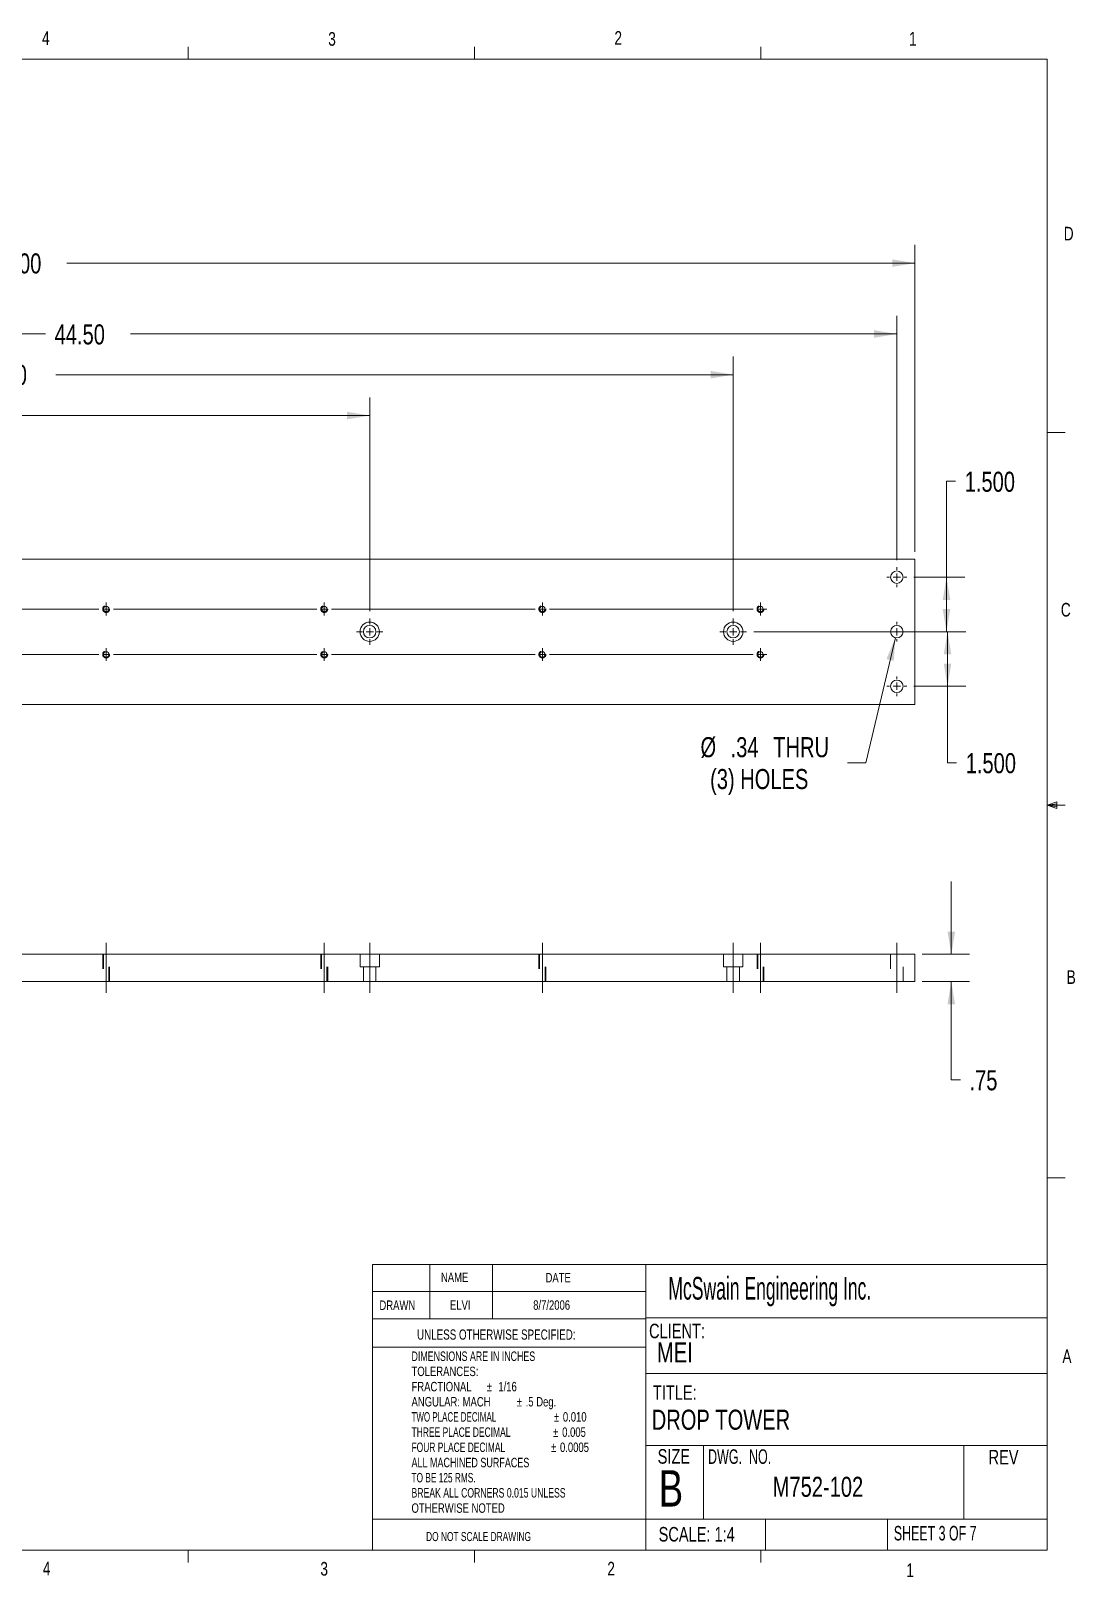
# Model space of a CAD drawing. Header units: inches. Extents: x 0.4 to 16.6, y 0.2 to 10.8.
# Drawn here: x 9.39 to 16.57, y 0.21 to 10.84 of the extents above; entities that cross this region are included whole.
import ezdxf

# ---------------------------------------------------------------- set-up
doc = ezdxf.new("R2010")
doc.units = ezdxf.units.IN
doc.header["$MEASUREMENT"] = 0
doc.linetypes.add('CENTERX2', pattern=[0.8, 0.5, -0.1, 0.1, -0.1])
doc.linetypes.add('HIDDEN', pattern=[0.075, 0.05, -0.025])
doc.layers.add('FORMAT', color=7, linetype='Continuous', lineweight=0)
doc.styles.add('SLDTEXTSTYLE0', font='TXT', dxfattribs={"width": 0.75})
doc.styles.add('SLDTEXTSTYLE1', font='TXT', dxfattribs={"width": 0.698864})
doc.styles.add('SLDTEXTSTYLE10', font='TXT', dxfattribs={"width": 0.6375})
doc.styles.add('SLDTEXTSTYLE11', font='TXT', dxfattribs={"width": 0.5775})
doc.styles.add('SLDTEXTSTYLE12', font='TXT', dxfattribs={"width": 0.6875})
doc.styles.add('SLDTEXTSTYLE2', font='TXT', dxfattribs={"width": 0.631579})
doc.styles.add('SLDTEXTSTYLE3', font='TXT', dxfattribs={"width": 0.671053})
doc.styles.add('SLDTEXTSTYLE4', font='TXT', dxfattribs={"width": 0.666667})
doc.styles.add('SLDTEXTSTYLE5', font='TXT', dxfattribs={"width": 0.710526})
doc.styles.add('SLDTEXTSTYLE6', font='TXT', dxfattribs={"width": 0.65625})
doc.styles.add('SLDTEXTSTYLE7', font='TXT', dxfattribs={"width": 0.685345})
doc.styles.add('SLDTEXTSTYLE8', font='TXT', dxfattribs={"width": 0.642857})
doc.styles.add('SLDTEXTSTYLE9', font='TXT', dxfattribs={"width": 0.72})
doc.dimstyles.new('SLDDIMSTYLE0', dxfattribs={"dimtxt": 0.137795, "dimasz": 0.156, "dimexe": 0, "dimexo": 0.0625, "dimgap": 0.034449, "dimtad": 0, "dimtih": 1, "dimtoh": 1, "dimlfac": 4, "dimzin": 4, "dimdsep": 46, "dimtxsty": 'SLDTEXTSTYLE0', "dimsah": 1, "dimcen": 0.09, "dimadec": 0, "dimazin": 0, "dimtfac": 1, "dimtdec": 3, "dimtofl": 0, "dimtmove": 0, "dimatfit": 3, "dimfxl": 0, "dimtolj": 1, "dimtzin": 12, "dimarcsym": 0})
doc.dimstyles.new('SLDDIMSTYLE1', dxfattribs={"dimtxt": 0.137795, "dimasz": 0.156, "dimexe": 0, "dimexo": 0.0625, "dimgap": 0.034449, "dimtad": 0, "dimtih": 1, "dimtoh": 1, "dimlfac": 4, "dimzin": 12, "dimdsep": 46, "dimtxsty": 'SLDTEXTSTYLE0', "dimsah": 1, "dimcen": 0.09, "dimadec": 0, "dimazin": 0, "dimtfac": 1, "dimtdec": 3, "dimtofl": 0, "dimtmove": 0, "dimatfit": 3, "dimfxl": 0, "dimtolj": 1, "dimtzin": 12, "dimarcsym": 0})
doc.dimstyles.new('SLDDIMSTYLE2', dxfattribs={"dimtxt": 0.137795, "dimasz": 0.156, "dimexe": 0, "dimexo": 0.0625, "dimgap": 0.034449, "dimtad": 0, "dimtih": 1, "dimtoh": 1, "dimdec": 3, "dimlfac": 4, "dimzin": 4, "dimdsep": 46, "dimtxsty": 'SLDTEXTSTYLE0', "dimsah": 1, "dimcen": 0.09, "dimadec": 0, "dimazin": 0, "dimtfac": 1, "dimtdec": 3, "dimtofl": 0, "dimtmove": 0, "dimatfit": 3, "dimfxl": 0, "dimtolj": 1, "dimtzin": 12, "dimarcsym": 0})
doc.dimstyles.new('SLDDIMSTYLE5', dxfattribs={"dimtxt": 0.137795, "dimasz": 0.156, "dimexe": 0, "dimexo": 0.0625, "dimgap": 0.034449, "dimtad": 0, "dimtih": 1, "dimtoh": 1, "dimlfac": 4, "dimzin": 12, "dimdsep": 46, "dimtxsty": 'SLDTEXTSTYLE0', "dimsah": 1, "dimcen": 0.09, "dimadec": 0, "dimazin": 0, "dimtfac": 1, "dimtdec": 3, "dimtofl": 0, "dimtmove": 0, "dimatfit": 3, "dimfxl": 0, "dimtolj": 1, "dimtzin": 12, "dimarcsym": 0})

# ---------------------------------------------------------------- blocks, each defined once
blk = doc.blocks.new('SW_NOTE_0')
at = {"color": 7, "linetype": 'Continuous', "lineweight": 0, "char_height": 0.065, "attachment_point": 1}
for s, insert, style in [('DIMENSIONS ARE IN INCHES', (0, 0.083), 'SLDTEXTSTYLE1'), ('TOLERANCES:', (0, -0.021), 'SLDTEXTSTYLE0'), ('FRACTIONAL', (0, -0.126), 'SLDTEXTSTYLE0'), ('%%p', (0.518, -0.126), 'SLDTEXTSTYLE0'), (' 1/16', (0.579, -0.126), 'SLDTEXTSTYLE0'), ('ANGULAR: MACH', (0, -0.23), 'SLDTEXTSTYLE0'), ('%%p', (0.723, -0.23), 'SLDTEXTSTYLE0'), ('.5 Deg.', (0.785, -0.23), 'SLDTEXTSTYLE0'), ('TWO PLACE DECIMAL    ', (0, -0.334), 'SLDTEXTSTYLE2'), ('%%p', (0.979, -0.334), 'SLDTEXTSTYLE0'), ('0.010', (1.041, -0.334), 'SLDTEXTSTYLE0'), ('THREE PLACE DECIMAL  ', (0, -0.439), 'SLDTEXTSTYLE3'), ('%%p', (0.974, -0.439), 'SLDTEXTSTYLE0'), ('0.005', (1.036, -0.439), 'SLDTEXTSTYLE0'), ('FOUR PLACE DECIMAL  ', (0, -0.543), 'SLDTEXTSTYLE4'), ('%%p', (0.959, -0.543), 'SLDTEXTSTYLE0'), ('0.0005', (1.021, -0.543), 'SLDTEXTSTYLE0'), ('ALL MACHINED SURFACES', (0, -0.648), 'SLDTEXTSTYLE5'), ('TO BE 125 RMS.', (0, -0.752), 'SLDTEXTSTYLE6'), ('BREAK ALL CORNERS 0.015 UNLESS ', (0, -0.856), 'SLDTEXTSTYLE7'), ('OTHERWISE NOTED', (0, -0.961), 'SLDTEXTSTYLE0')]:
    blk.add_mtext(s, dxfattribs=dict(at, insert=insert, style=style))
blk = doc.blocks.new('*D4')
at = {"color": 7, "linetype": 'Continuous', "lineweight": 0}
for p, q in [((3.218, 7.256), (3.218, 9.365)), ((15.468, 7.256), (15.468, 9.365)), ((3.218, 9.24), (9.051, 9.24)), ((15.468, 9.24), (9.635, 9.24))]:
    blk.add_line(p, q, dxfattribs=at)
for points in [[(3.218, 9.24), (3.374, 9.214), (3.374, 9.266)], [(15.468, 9.24), (15.312, 9.266), (15.312, 9.214)]]:
    blk.add_solid(points, dxfattribs=at)
at = {"color": 7, "linetype": 'Continuous', "lineweight": 0, "insert": (9.114, 9.307), "char_height": 0.1378, "attachment_point": 1, "style": 'SLDTEXTSTYLE0'}
blk.add_mtext('49.00', dxfattribs=at)
blk = doc.blocks.new('*D12')
at = {"color": 7, "linetype": 'Continuous', "lineweight": 0}
for p, q in [((4.218, 6.847), (4.218, 8.317)), ((11.718, 6.847), (11.718, 8.317)), ((4.218, 8.192), (7.626, 8.192)), ((11.718, 8.192), (8.31, 8.192))]:
    blk.add_line(p, q, dxfattribs=at)
for points in [[(4.218, 8.192), (4.374, 8.166), (4.374, 8.218)], [(11.718, 8.192), (11.562, 8.218), (11.562, 8.166)]]:
    blk.add_solid(points, dxfattribs=at)
at = {"color": 7, "linetype": 'Continuous', "lineweight": 0, "insert": (7.688, 8.258), "char_height": 0.1378, "attachment_point": 1, "style": 'SLDTEXTSTYLE0'}
blk.add_mtext('30.000', dxfattribs=at)
blk = doc.blocks.new('*D13')
at = {"color": 7, "linetype": 'Continuous', "lineweight": 0}
for p, q in [((4.218, 6.847), (4.218, 8.598)), ((14.218, 6.847), (14.218, 8.598)), ((4.218, 8.473), (8.876, 8.473)), ((14.218, 8.473), (9.56, 8.473))]:
    blk.add_line(p, q, dxfattribs=at)
for points in [[(4.218, 8.473), (4.374, 8.447), (4.374, 8.499)], [(14.218, 8.473), (14.062, 8.499), (14.062, 8.447)]]:
    blk.add_solid(points, dxfattribs=at)
at = {"color": 7, "linetype": 'Continuous', "lineweight": 0, "insert": (8.938, 8.54), "char_height": 0.1378, "attachment_point": 1, "style": 'SLDTEXTSTYLE0'}
blk.add_mtext('40.000', dxfattribs=at)
blk = doc.blocks.new('*D18')
at = {"color": 7, "linetype": 'Continuous', "lineweight": 0}
for p, q in [((15.333, 6.664), (15.129, 5.805)), ((15.129, 5.805), (15.004, 5.805))]:
    blk.add_line(p, q, dxfattribs=at)
blk.add_solid([(15.333, 6.664), (15.272, 6.518), (15.322, 6.506)], dxfattribs=at)
at = {"color": 7, "linetype": 'Continuous', "lineweight": 0, "char_height": 0.1378, "attachment_point": 1, "style": 'SLDTEXTSTYLE0'}
for s, insert in [('%%c', (13.993, 5.981)), ('.34', (14.2, 5.981)), (' THRU', (14.455, 5.981)), ('(3) HOLES', (14.059, 5.762))]:
    blk.add_mtext(s, dxfattribs=dict(at, insert=insert))
blk = doc.blocks.new('*D19')
at = {"color": 7, "linetype": 'Continuous', "lineweight": 0}
for p, q in [((4.218, 6.847), (4.218, 8.878)), ((15.343, 7.199), (15.343, 8.878)), ((4.218, 8.753), (9.489, 8.753)), ((15.343, 8.753), (10.072, 8.753))]:
    blk.add_line(p, q, dxfattribs=at)
for points in [[(4.218, 8.753), (4.374, 8.727), (4.374, 8.779)], [(15.343, 8.753), (15.187, 8.779), (15.187, 8.727)]]:
    blk.add_solid(points, dxfattribs=at)
at = {"color": 7, "linetype": 'Continuous', "lineweight": 0, "insert": (9.551, 8.819), "char_height": 0.1378, "attachment_point": 1, "style": 'SLDTEXTSTYLE0'}
blk.add_mtext('44.50', dxfattribs=at)
blk = doc.blocks.new('*D20')
at = {"color": 7, "linetype": 'Continuous', "lineweight": 0}
for p, q in [((15.747, 7.74), (15.685, 7.74)), ((15.685, 7.74), (15.685, 7.081)), ((15.461, 7.081), (15.81, 7.081)), ((15.685, 7.081), (15.685, 6.706)), ((14.359, 6.706), (15.81, 6.706))]:
    blk.add_line(p, q, dxfattribs=at)
for points in [[(15.685, 7.081), (15.659, 6.925), (15.711, 6.925)], [(15.685, 6.706), (15.711, 6.862), (15.659, 6.862)]]:
    blk.add_solid(points, dxfattribs=at)
at = {"color": 7, "linetype": 'Continuous', "lineweight": 0, "insert": (15.81, 7.806), "char_height": 0.1378, "attachment_point": 1, "style": 'SLDTEXTSTYLE0'}
blk.add_mtext('1.500', dxfattribs=at)
blk = doc.blocks.new('*D21')
at = {"color": 7, "linetype": 'Continuous', "lineweight": 0}
for p, q in [((15.461, 6.706), (15.817, 6.706)), ((15.692, 6.331), (15.692, 6.706)), ((15.461, 6.331), (15.817, 6.331)), ((15.692, 5.805), (15.692, 6.331)), ((15.754, 5.805), (15.692, 5.805))]:
    blk.add_line(p, q, dxfattribs=at)
for points in [[(15.692, 6.706), (15.666, 6.55), (15.718, 6.55)], [(15.692, 6.331), (15.718, 6.487), (15.666, 6.487)]]:
    blk.add_solid(points, dxfattribs=at)
at = {"color": 7, "linetype": 'Continuous', "lineweight": 0, "insert": (15.817, 5.871), "char_height": 0.1378, "attachment_point": 1, "style": 'SLDTEXTSTYLE0'}
blk.add_mtext('1.500', dxfattribs=at)
blk = doc.blocks.new('SW_CENTERMARKSYMBOL_0')
at = {"color": 7, "linetype": 'Continuous', "lineweight": 0}
for p, q in [((-0.05, 0), (-0.091, 0)), ((0, 0), (-0.025, 0)), ((0, 0.05), (0, 0.091)), ((0, 0), (0, 0.025)), ((0, 0), (0, -0.025)), ((0, 0), (0.025, 0)), ((0.05, 0), (0.091, 0)), ((0, -0.05), (0, -0.091))]:
    blk.add_line(p, q, dxfattribs=at)
blk = doc.blocks.new('SW_CENTERMARKSYMBOL_1')
at = {"color": 7, "linetype": 'Continuous', "lineweight": 0}
for p, q in [((-0.05, 0), (-0.091, 0)), ((0, 0), (-0.025, 0)), ((0, 0.05), (0, 0.091)), ((0, 0), (0, 0.025)), ((0, 0), (0, -0.025)), ((0, 0), (0.025, 0)), ((0.05, 0), (0.091, 0)), ((0, -0.05), (0, -0.091))]:
    blk.add_line(p, q, dxfattribs=at)
blk = doc.blocks.new('SW_CENTERMARKSYMBOL_5')
at = {"color": 7, "linetype": 'Continuous', "lineweight": 0}
for p, q in [((-1.525, 0), (-1.544, 0)), ((-1.5, 0), (-1.525, 0)), ((-1.5, 0.025), (-1.5, 0.044)), ((-1.5, 0), (-1.5, 0.025)), ((-1.5, 0), (-1.5, -0.025)), ((-1.5, 0), (-1.475, 0)), ((-0.05, 0), (-1.45, 0)), ((0, 0), (-0.025, 0)), ((0, 0.025), (0, 0.044)), ((0, 0), (0, 0.025)), ((0, 0), (0, -0.025)), ((0, 0), (0.025, 0)), ((1.45, 0), (0.05, 0)), ((1.5, 0.025), (1.5, 0.044)), ((1.5, 0), (1.5, 0.025)), ((3, 0.025), (3, 0.044)), ((3, 0), (3, 0.025)), ((4.5, 0.025), (4.5, 0.044)), ((4.5, 0), (4.5, 0.025)), ((6, 0.025), (6, 0.044)), ((6, 0), (6, 0.025)), ((7.5, 0.025), (7.5, 0.044)), ((7.5, 0), (7.5, 0.025)), ((9, 0.025), (9, 0.044)), ((9, 0), (9, 0.025)), ((-1.5, -0.025), (-1.5, -0.044)), ((0, -0.025), (0, -0.044)), ((1.5, 0), (1.475, 0)), ((1.5, 0), (1.5, -0.025)), ((1.5, 0), (1.525, 0)), ((1.5, -0.025), (1.5, -0.044)), ((2.95, 0), (1.55, 0)), ((3, 0), (2.975, 0)), ((3, 0), (3, -0.025)), ((3, 0), (3.025, 0)), ((3, -0.025), (3, -0.044)), ((4.45, 0), (3.05, 0)), ((4.5, 0), (4.475, 0)), ((4.5, 0), (4.5, -0.025)), ((4.5, 0), (4.525, 0)), ((4.5, -0.025), (4.5, -0.044)), ((5.95, 0), (4.55, 0)), ((6, 0), (5.975, 0)), ((6, 0), (6, -0.025)), ((6, 0), (6.025, 0)), ((6, -0.025), (6, -0.044)), ((7.45, 0), (6.05, 0)), ((7.5, 0), (7.475, 0)), ((7.5, 0), (7.5, -0.025)), ((7.5, 0), (7.525, 0)), ((7.5, -0.025), (7.5, -0.044)), ((8.95, 0), (7.55, 0)), ((9, 0), (8.975, 0)), ((9, 0), (9, -0.025)), ((9, 0), (9.025, 0)), ((9, -0.025), (9, -0.044)), ((9.025, 0), (9.044, 0))]:
    blk.add_line(p, q, dxfattribs=at)
blk = doc.blocks.new('SW_CENTERMARKSYMBOL_6')
at = {"color": 7, "linetype": 'Continuous', "lineweight": 0}
for p, q in [((-1.525, 0), (-1.544, 0)), ((-1.5, 0), (-1.525, 0)), ((-1.5, 0.025), (-1.5, 0.044)), ((-1.5, 0), (-1.5, 0.025)), ((-1.5, 0), (-1.5, -0.025)), ((-1.5, 0), (-1.475, 0)), ((-0.05, 0), (-1.45, 0)), ((0, 0), (-0.025, 0)), ((0, 0.025), (0, 0.044)), ((0, 0), (0, 0.025)), ((0, 0), (0, -0.025)), ((0, 0), (0.025, 0)), ((1.45, 0), (0.05, 0)), ((1.5, 0.025), (1.5, 0.044)), ((1.5, 0), (1.5, 0.025)), ((3, 0.025), (3, 0.044)), ((3, 0), (3, 0.025)), ((4.5, 0.025), (4.5, 0.044)), ((4.5, 0), (4.5, 0.025)), ((6, 0.025), (6, 0.044)), ((6, 0), (6, 0.025)), ((7.5, 0.025), (7.5, 0.044)), ((7.5, 0), (7.5, 0.025)), ((9, 0.025), (9, 0.044)), ((9, 0), (9, 0.025)), ((-1.5, -0.025), (-1.5, -0.044)), ((0, -0.025), (0, -0.044)), ((1.5, 0), (1.475, 0)), ((1.5, 0), (1.5, -0.025)), ((1.5, 0), (1.525, 0)), ((1.5, -0.025), (1.5, -0.044)), ((2.95, 0), (1.55, 0)), ((3, 0), (2.975, 0)), ((3, 0), (3, -0.025)), ((3, 0), (3.025, 0)), ((3, -0.025), (3, -0.044)), ((4.45, 0), (3.05, 0)), ((4.5, 0), (4.475, 0)), ((4.5, 0), (4.5, -0.025)), ((4.5, 0), (4.525, 0)), ((4.5, -0.025), (4.5, -0.044)), ((5.95, 0), (4.55, 0)), ((6, 0), (5.975, 0)), ((6, 0), (6, -0.025)), ((6, 0), (6.025, 0)), ((6, -0.025), (6, -0.044)), ((7.45, 0), (6.05, 0)), ((7.5, 0), (7.475, 0)), ((7.5, 0), (7.5, -0.025)), ((7.5, 0), (7.525, 0)), ((7.5, -0.025), (7.5, -0.044)), ((8.95, 0), (7.55, 0)), ((9, 0), (8.975, 0)), ((9, 0), (9, -0.025)), ((9, 0), (9.025, 0)), ((9, -0.025), (9, -0.044)), ((9.025, 0), (9.044, 0))]:
    blk.add_line(p, q, dxfattribs=at)
blk = doc.blocks.new('SW_CENTERMARKSYMBOL_7')
at = {"color": 7, "linetype": 'Continuous', "lineweight": 0}
for p, q in [((-0.05, 0), (-0.068, 0)), ((0, 0), (-0.025, 0)), ((0, 0.05), (0, 0.068)), ((0, 0), (0, 0.025)), ((0, 0), (0, -0.025)), ((0, 0), (0.025, 0)), ((0.05, 0), (0.068, 0)), ((0, -0.05), (0, -0.068))]:
    blk.add_line(p, q, dxfattribs=at)
blk = doc.blocks.new('SW_CENTERMARKSYMBOL_8')
at = {"color": 7, "linetype": 'Continuous', "lineweight": 0}
for p, q in [((-0.05, 0), (-0.068, 0)), ((0, 0), (-0.025, 0)), ((0, 0.05), (0, 0.068)), ((0, 0), (0, 0.025)), ((0, 0), (0, -0.025)), ((0, 0), (0.025, 0)), ((0.05, 0), (0.068, 0)), ((0, -0.05), (0, -0.068))]:
    blk.add_line(p, q, dxfattribs=at)
blk = doc.blocks.new('SW_CENTERMARKSYMBOL_9')
at = {"color": 7, "linetype": 'Continuous', "lineweight": 0}
for p, q in [((-0.05, 0), (-0.068, 0)), ((0, 0), (-0.025, 0)), ((0, 0.05), (0, 0.068)), ((0, 0), (0, 0.025)), ((0, 0), (0, -0.025)), ((0, 0), (0.025, 0)), ((0.05, 0), (0.068, 0)), ((0, -0.05), (0, -0.068))]:
    blk.add_line(p, q, dxfattribs=at)
blk = doc.blocks.new('*D33')
at = {"color": 7, "linetype": 'Continuous', "lineweight": 0}
for p, q in [((15.718, 4.488), (15.718, 4.988)), ((15.518, 4.488), (15.843, 4.488)), ((15.518, 4.301), (15.843, 4.301)), ((15.718, 3.624), (15.718, 4.301)), ((15.781, 3.624), (15.718, 3.624))]:
    blk.add_line(p, q, dxfattribs=at)
for points in [[(15.718, 4.488), (15.744, 4.644), (15.692, 4.644)], [(15.718, 4.301), (15.692, 4.145), (15.744, 4.145)]]:
    blk.add_solid(points, dxfattribs=at)
at = {"color": 7, "linetype": 'Continuous', "lineweight": 0, "insert": (15.843, 3.691), "char_height": 0.1378, "attachment_point": 1, "style": 'SLDTEXTSTYLE0'}
blk.add_mtext('.75', dxfattribs=at)

msp = doc.modelspace()

# ---------------------------------------------------------------- linework, layer by layer
at = {"color": 7, "linetype": 'Continuous', "lineweight": 0}
for p, q in [((0.62625, 10.64207), (16.37625, 10.64207)), ((10.46975, 10.64207), (10.46975, 10.72687)), ((12.4385, 10.64207), (12.4385, 10.72687)), ((14.40725, 10.64207), (14.40725, 10.72687)), ((16.37625, 0.39207), (16.37625, 10.64207)), ((16.37625, 8.07529), (16.50125, 8.07529)), ((16.37625, 5.51279), (16.44343, 5.5368)), ((16.44343, 5.5368), (16.44343, 5.49021)), ((16.37625, 5.51279), (16.44343, 5.52183)), ((16.37625, 5.51279), (16.50125, 5.51279)), ((16.37625, 5.51279), (16.44343, 5.49021)), ((16.37625, 5.51279), (16.44343, 5.50248)), ((16.37625, 2.95029), (16.50125, 2.95029)), ((11.73705, 2.35642), (11.73705, 0.39207)), ((11.73705, 2.35642), (16.37625, 2.35642)), ((12.13223, 2.35642), (12.13223, 1.98142)), ((12.56334, 2.35642), (12.56334, 1.98142)), ((13.61753, 2.35642), (13.61753, 0.39207)), ((11.73705, 2.16892), (13.61753, 2.16892)), ((11.73705, 1.98142), (13.61753, 1.98142)), ((13.61753, 1.98927), (16.37625, 1.98927)), ((13.61753, 1.78795), (11.73705, 1.78795)), ((13.61753, 1.6072), (16.37625, 1.6072)), ((13.61753, 1.11194), (16.37625, 1.11194)), ((14.01308, 1.11194), (14.01308, 0.60496)), ((15.80432, 1.11194), (15.80432, 0.60496)), ((13.61753, 0.60496), (11.73705, 0.60496)), ((13.61753, 0.60496), (16.37625, 0.60496)), ((14.44067, 0.60496), (14.44067, 0.39207)), ((15.27986, 0.60496), (15.27986, 0.39207)), ((16.37625, 0.39207), (0.62625, 0.39207)), ((10.46975, 0.39207), (10.46975, 0.30727)), ((12.4385, 0.39207), (12.4385, 0.30727)), ((14.40725, 0.39207), (14.40725, 0.30727))]:
    msp.add_line(p, q, dxfattribs=at)
at = {"color": 7, "linetype": 'Continuous', "lineweight": 15}
for p, q in [((15.46799, 7.20587), (3.21799, 7.20587)), ((15.46799, 6.20587), (15.46799, 7.20587)), ((3.21799, 6.20587), (15.46799, 6.20587)), ((3.21799, 4.48837), (15.46799, 4.48837)), ((15.46799, 4.48837), (15.46799, 4.30087)), ((3.21799, 4.30087), (15.46799, 4.30087))]:
    msp.add_line(p, q, dxfattribs=at)
at = {"color": 7, "linetype": 'HIDDEN', "lineweight": 0}
for p, q in [((9.88174, 4.48837), (9.88174, 4.30087)), ((9.92924, 4.30087), (9.92924, 4.48837)), ((11.38174, 4.48837), (11.38174, 4.30087)), ((11.42924, 4.30087), (11.42924, 4.48837)), ((12.88174, 4.48837), (12.88174, 4.30087)), ((12.92924, 4.30087), (12.92924, 4.48837)), ((14.38174, 4.48837), (14.38174, 4.30087)), ((14.42924, 4.30087), (14.42924, 4.48837))]:
    msp.add_line(p, q, dxfattribs=at)
at = {"color": 9, "linetype": 'HIDDEN', "lineweight": 0}
for p, q in [((9.88681, 4.48837), (9.88681, 4.30087)), ((9.92418, 4.30087), (9.92418, 4.48837)), ((11.38681, 4.48837), (11.38681, 4.30087)), ((11.42418, 4.30087), (11.42418, 4.48837)), ((11.65158, 4.48837), (11.65158, 4.40274)), ((11.78441, 4.40274), (11.78441, 4.48837)), ((12.88681, 4.48837), (12.88681, 4.30087)), ((12.92418, 4.30087), (12.92418, 4.48837)), ((14.15158, 4.48837), (14.15158, 4.40274)), ((14.28441, 4.40274), (14.28441, 4.48837)), ((14.38681, 4.48837), (14.38681, 4.30087)), ((14.42418, 4.30087), (14.42418, 4.48837)), ((15.30003, 4.48837), (15.30003, 4.30087)), ((15.38596, 4.30087), (15.38596, 4.48837)), ((11.65158, 4.40274), (11.71799, 4.40274)), ((11.67503, 4.40274), (11.67503, 4.30087)), ((11.71799, 4.40274), (11.78441, 4.40274)), ((11.76096, 4.30087), (11.76096, 4.40274)), ((14.15158, 4.40274), (14.21799, 4.40274)), ((14.17503, 4.40274), (14.17503, 4.30087)), ((14.21799, 4.40274), (14.28441, 4.40274)), ((14.26096, 4.30087), (14.26096, 4.40274))]:
    msp.add_line(p, q, dxfattribs=at)
at = {"color": 7, "linetype": 'CENTERX2', "lineweight": 0}
for p, q in [((9.90549, 4.22213), (9.90549, 4.56711)), ((11.40549, 4.22213), (11.40549, 4.56711)), ((11.71799, 4.40274), (11.71799, 4.56711)), ((12.90549, 4.22213), (12.90549, 4.56711)), ((14.21799, 4.40274), (14.21799, 4.56711)), ((14.40549, 4.22213), (14.40549, 4.56711)), ((15.34299, 4.22213), (15.34299, 4.56711)), ((11.71799, 4.22213), (11.71799, 4.40274)), ((14.21799, 4.22213), (14.21799, 4.40274))]:
    msp.add_line(p, q, dxfattribs=at)
at = {"color": 7, "linetype": 'Continuous', "lineweight": 15}
for centre, radius in [((15.34299, 7.08087), 0.04296), ((9.90549, 6.86212), 0.01869), ((11.40549, 6.86212), 0.01869), ((12.90549, 6.86212), 0.01869), ((14.40549, 6.86212), 0.01869), ((11.71799, 6.70587), 0.06641), ((11.71799, 6.70587), 0.04296), ((14.21799, 6.70587), 0.06641), ((14.21799, 6.70587), 0.04296), ((15.34299, 6.70587), 0.04296), ((9.90549, 6.54962), 0.01869), ((11.40549, 6.54962), 0.01869), ((12.90549, 6.54962), 0.01869), ((14.40549, 6.54962), 0.01869), ((15.34299, 6.33087), 0.04296)]:
    msp.add_circle(centre, radius, dxfattribs=at)
at = {"color": 7, "linetype": 'HIDDEN', "lineweight": 0}
for centre in [(9.90549, 6.86212), (11.40549, 6.86212), (12.90549, 6.86212), (14.40549, 6.86212), (9.90549, 6.54962), (11.40549, 6.54962), (12.90549, 6.54962), (14.40549, 6.54962)]:
    msp.add_circle(centre, 0.02375, dxfattribs=at)

# ---------------------------------------------------------------- block references
at = {"color": 7, "linetype": 'Continuous', "lineweight": 0}
for name, p in [('SW_CENTERMARKSYMBOL_8', (15.34299, 7.08087)), ('SW_CENTERMARKSYMBOL_5', (5.40549, 6.86212)), ('SW_CENTERMARKSYMBOL_1', (11.71799, 6.70587)), ('SW_CENTERMARKSYMBOL_0', (14.21799, 6.70587)), ('SW_CENTERMARKSYMBOL_9', (15.34299, 6.70587)), ('SW_CENTERMARKSYMBOL_6', (5.40549, 6.54962)), ('SW_CENTERMARKSYMBOL_7', (15.34299, 6.33087)), ('SW_NOTE_0', (12.00558, 1.67443))]:
    msp.add_blockref(name, p, dxfattribs=at)

# ---------------------------------------------------------------- texts
at = {"color": 7, "linetype": 'Continuous', "lineweight": 0, "attachment_point": 1}
for s, insert, char_height, style in [('4', (9.4643, 10.83456), 0.09375, 'SLDTEXTSTYLE0'), ('3', (11.43273, 10.82842), 0.09375, 'SLDTEXTSTYLE0'), ('2', (13.40099, 10.8351), 0.09375, 'SLDTEXTSTYLE0'), ('1', (15.4274, 10.82897), 0.09375, 'SLDTEXTSTYLE0'), ('D', (16.49132, 9.4899), 0.09375, 'SLDTEXTSTYLE0'), ('C', (16.47118, 6.90398), 0.09375, 'SLDTEXTSTYLE0'), ('B', (16.51148, 4.37799), 0.09375, 'SLDTEXTSTYLE0'), ('NAME', (12.20789, 2.2996), 0.065, 'SLDTEXTSTYLE0'), ('DATE', (12.92719, 2.2971), 0.065, 'SLDTEXTSTYLE0'), ('DRAWN', (11.78499, 2.10808), 0.065, 'SLDTEXTSTYLE0'), ('ELVI', (12.26985, 2.10902), 0.065, 'SLDTEXTSTYLE0'), ('8/7/2006', (12.84229, 2.10931), 0.065, 'SLDTEXTSTYLE0'), ('CLIENT:', (13.6393, 1.94847), 0.1, 'SLDTEXTSTYLE0'), ('UNLESS OTHERWISE SPECIFIED:', (12.04357, 1.90892), 0.07, 'SLDTEXTSTYLE9'), ('MEI', (13.69377, 1.81963), 0.137795, 'SLDTEXTSTYLE0'), ('A', (16.48208, 1.77153), 0.09375, 'SLDTEXTSTYLE0'), ('TITLE:', (13.66575, 1.52531), 0.1, 'SLDTEXTSTYLE0'), ('DROP TOWER', (13.65762, 1.35744), 0.137795, 'SLDTEXTSTYLE0'), ('SIZE', (13.69828, 1.0861), 0.1, 'SLDTEXTSTYLE0'), ('DWG.  NO.', (14.04478, 1.0847), 0.1, 'SLDTEXTSTYLE8'), ('REV', (15.97408, 1.08079), 0.1, 'SLDTEXTSTYLE0'), ('B', (13.70617, 0.94128), 0.25, 'SLDTEXTSTYLE0'), ('M752-102', (14.48961, 0.8961), 0.137795, 'SLDTEXTSTYLE0'), ('SCALE: 1:4', (13.70494, 0.55093), 0.1, 'SLDTEXTSTYLE0'), ('SHEET 3 OF 7', (15.32271, 0.5583), 0.1, 'SLDTEXTSTYLE10'), ('DO NOT SCALE DRAWING', (12.10579, 0.5165), 0.0625, 'SLDTEXTSTYLE12'), ('4', (9.47012, 0.31262), 0.09375, 'SLDTEXTSTYLE0'), ('3', (11.37877, 0.31052), 0.09375, 'SLDTEXTSTYLE0'), ('2', (13.3523, 0.31134), 0.09375, 'SLDTEXTSTYLE0'), ('1', (15.40832, 0.30027), 0.09375, 'SLDTEXTSTYLE0')]:
    msp.add_mtext(s, dxfattribs=dict(at, insert=insert, char_height=char_height, style=style))
at = {"layer": 'FORMAT', "color": 7, "insert": (13.77215, 2.27031), "char_height": 0.15625, "attachment_point": 1, "style": 'SLDTEXTSTYLE11'}
msp.add_mtext('McSwain Engineering Inc.', dxfattribs=at)

# ---------------------------------------------------------------- dimensions: what is measured, and where the dimension line sits
at = {"color": 7, "linetype": 'Continuous', "lineweight": 0}
for base, p1, p2, dimstyle, picture, middle in [((15.46799, 9.24044), (3.21799, 7.20587), (15.46799, 7.20587), 'SLDDIMSTYLE0', '*D4', (9.34299, 9.24044)), ((4.21799, 8.75267), (15.34299, 7.08087), (4.21799, 6.70587), 'SLDDIMSTYLE0', '*D19', (9.78049, 8.75267)), ((4.21799, 8.47303), (14.21799, 6.70587), (4.21799, 6.70587), 'SLDDIMSTYLE2', '*D13', (9.21799, 8.47303)), ((4.21799, 8.19156), (11.71799, 6.70587), (4.21799, 6.70587), 'SLDDIMSTYLE2', '*D12', (7.96799, 8.19156))]:
    dim = msp.add_linear_dim(base=base, p1=p1, p2=p2, dimstyle=dimstyle, override={"dimtxt": 0.137795, "dimasz": 0.156, "dimexe": 0.125, "dimexo": 0.05, "dimgap": 0.06, "dimtad": 0, "dimtih": 1, "dimtoh": 1, "dimlfac": 4, "dimzin": 4, "dimtzin": 12}, dxfattribs=at)
    dim.commit()
    dim.dimension.update_dxf_attribs({"geometry": picture, "text_midpoint": middle, "dimtype": 160})
for base, p1, p2, dimstyle, override, picture, middle in [((15.68499, 6.70587), (15.34299, 7.08087), (14.21799, 6.70587), 'SLDDIMSTYLE2', {"dimtxt": 0.137795, "dimasz": 0.156, "dimexe": 0.125, "dimexo": 0.05, "dimgap": 0.06, "dimtad": 0, "dimtih": 1, "dimtoh": 1, "dimlfac": 4, "dimzin": 4, "dimtzin": 12}, '*D20', (15.68499, 7.73975)), ((15.69166, 6.70587), (15.34299, 6.33087), (15.34299, 6.70587), 'SLDDIMSTYLE2', {"dimtxt": 0.137795, "dimasz": 0.156, "dimexe": 0.125, "dimexo": 0.05, "dimgap": 0.06, "dimtad": 0, "dimtih": 1, "dimtoh": 1, "dimlfac": 4, "dimzin": 4, "dimtzin": 12}, '*D21', (15.69166, 5.80478)), ((15.71849, 4.48837), (15.46799, 4.30087), (15.46799, 4.48837), 'SLDDIMSTYLE5', {"dimtxt": 0.137795, "dimasz": 0.156, "dimexe": 0.125, "dimexo": 0.05, "dimgap": 0.06, "dimtad": 0, "dimtih": 1, "dimtoh": 1, "dimlfac": 4, "dimzin": 12, "dimtzin": 12}, '*D33', (15.71849, 3.6242))]:
    dim = msp.add_linear_dim(base=base, p1=p1, p2=p2, angle=90, dimstyle=dimstyle, override=override, dxfattribs=at)
    dim.commit()
    dim.dimension.update_dxf_attribs({"geometry": picture, "text_midpoint": middle, "dimtype": 160})
dim = msp.add_diameter_dim_2p(p1=(15.35292, 6.74767), p2=(15.33307, 6.66407), text='<> THRU\\P(3) HOLES', dimstyle='SLDDIMSTYLE1', override={"dimtxt": 0.137795, "dimasz": 0.156, "dimexe": 0.125, "dimexo": 0.05, "dimgap": 0.06, "dimtad": 0, "dimtih": 1, "dimtoh": 1, "dimlfac": 4, "dimzin": 12, "dimtzin": 12}, dxfattribs=at)
dim.commit()
dim.dimension.update_dxf_attribs({"geometry": '*D18', "text_midpoint": (14.46703, 5.80478), "dimtype": 163})

doc.saveas('drawing.dxf')
